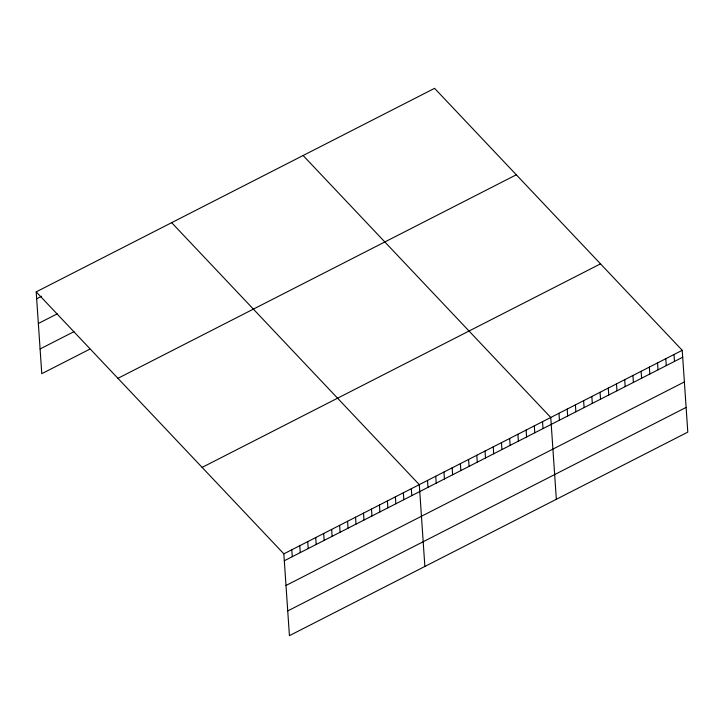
<?xml version="1.0" encoding="UTF-8"?>
<svg xmlns="http://www.w3.org/2000/svg" width="724" height="724" viewBox="0 0 724 724"><rect width="100%" height="100%" fill="white"/><g stroke="black" fill="none" stroke-linecap="round" stroke-linejoin="round"><path stroke-width="1.09" d="M36.2 291.872L434.581 88.337L682.225 350.307L687.8 432.128L289.419 635.663L283.844 553.842L36.2 291.872L41.775 373.693L89.586 349.267M36.671 298.777L41.648 296.234M38.354 323.501L57.277 313.836M40.091 348.968L73.957 331.664M117.922 378.326L516.303 174.792M202.123 467.396L600.504 263.862M283.844 553.842L682.225 350.307M284.315 560.756L682.696 357.222M285.998 585.472L684.379 381.937M287.736 610.938L686.117 407.413M303.112 155.506L550.756 417.477L556.34 499.298M171.651 222.666L419.296 484.646L424.87 566.458M674.008 354.507L674.478 361.421M665.79 358.706L666.261 365.62M657.573 362.905L658.044 369.819M649.356 367.104L649.826 374.009M641.138 371.303L641.609 378.209M632.921 375.503L633.391 382.408M624.703 379.693L625.174 386.607M616.486 383.892L616.966 390.806M608.278 388.091L608.748 395.005M600.06 392.29L600.531 399.196M591.843 396.49L592.313 403.395M583.625 400.689L584.096 407.594M575.408 404.888L575.879 411.793M567.191 409.078L567.661 415.992M558.973 413.277L559.444 420.192M542.538 421.676L543.009 428.581M534.321 425.875L534.792 432.78M526.113 430.074L526.583 436.979M517.895 434.273L518.366 441.178M509.678 438.463L510.149 445.378M501.461 442.663L501.931 449.577M493.243 446.862L493.714 453.776M485.026 451.061L485.496 457.966M476.808 455.26L477.279 462.165M468.591 459.459L469.061 466.365M460.373 463.65L460.844 470.564M452.156 467.849L452.627 474.763M443.948 472.048L444.418 478.962M435.73 476.247L436.201 483.161M427.513 480.446L427.984 487.352M411.322 488.718L411.793 495.623M403.358 492.782L403.829 499.696M395.394 496.854L395.865 503.768M387.421 500.927L387.892 507.832M379.457 504.999L379.928 511.904M371.484 509.072L371.964 515.977M363.52 513.135L363.991 520.049M355.556 517.207L356.027 524.122M347.583 521.28L348.054 528.185M339.619 525.352L340.09 532.258M331.655 529.425L332.126 536.33M323.682 533.488L324.153 540.403M315.718 537.561L316.189 544.475M307.745 541.633L308.216 548.539M299.781 545.706L300.252 552.611M291.817 549.778L292.288 556.684"/></g></svg>
